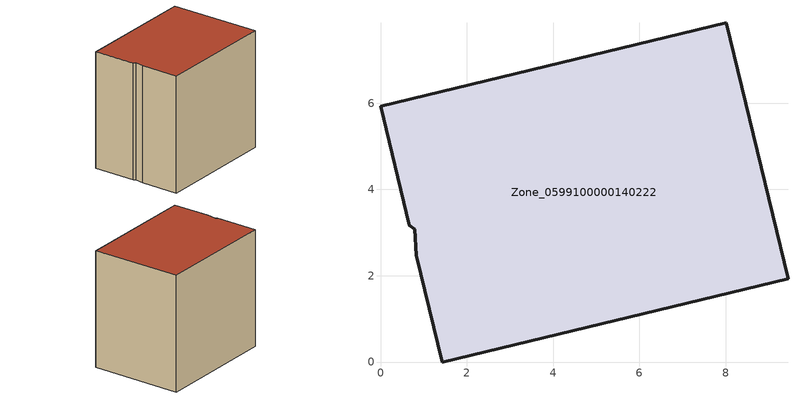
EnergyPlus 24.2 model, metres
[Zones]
Zone_0599100000140222
 floor ground (C_G): 0.8,3.08 0.66,3.17 0,5.93 8.01,7.86 9.44,1.93 1.43,0 0.83,2.47 z0
 wall outside (C_F): 8.01,7.86 0,5.93 0.66,3.17 0.8,3.08 0.83,2.47 1.43,0 9.44,1.93 8.01,7.86 z0:7.91
 roof outside (C_R): 0.66,3.17 0.8,3.08 0.83,2.47 1.43,0 9.44,1.93 8.01,7.86 0,5.93 z7.91
[BUILDING]
Pand.0599100000140222: North Axis=0; Terrain=City; Loads Convergence Tolerance Value=0.04; Temperature Convergence Tolerance Value=0.4; Solar Distribution=FullExterior; Maximum Number of Warmup Days=25; Minimum Number of Warmup Days=1
[Site:Location]
Rotterdam.The.Hague.AP_ZH_NLD Design_Conditions: Latitude=51.96; Longitude=4.45; Time Zone=1; Elevation=-4.5
[SITE:GROUNDTEMPERATURE:BUILDINGSURFACE]
18, 18, 18, 18, 18, 18, 18, 18, 18, 18, 18, 18
[MATERIAL] Thermal Absorptance=0.9; Solar Absorptance=0.7; Visible Absorptance=0.7
Name | Roughness | Thickness | Conductivity | Density | Specific Heat
G.TI.1965-1974 | MediumSmooth | 0.15 | 0.882353 | 540 | 1210
F.TI.1965-1974 | Rough | 0.3 | 0.697674 | 1920 | 840
R.TI.1965-1974 | MediumRough | 0.2 | 0.232558 | 1500 | 1000
[CONSTRUCTION]
C_G: G.TI.1965-1974
C_F: F.TI.1965-1974
C_R: R.TI.1965-1974
[ZONE]
Zone_0599100000140222: Type=1; Multiplier=1; Ceiling Height=Autocalculate; Volume=Autocalculate; Floor Area=autocalculate; Part of Total Floor Area=Yes
[ZONEINFILTRATION:DESIGNFLOWRATE]
Infil_Zone_0599100000140222: Zone or ZoneList or Space or SpaceList=Zone_0599100000140222; Schedule=AlwaysOn; Design Flow Rate Calculation Method=Flow/Area; Flow Rate per Floor Area=0.003; Constant Term Coefficient=1; Temperature Term Coefficient=0; Velocity Term Coefficient=0; Velocity Squared Term Coefficient=0
[HVACTEMPLATE:ZONE:IDEALLOADSAIRSYSTEM]
Zone_0599100000140222: Maximum Heating Supply Air Temperature=50; Minimum Cooling Supply Air Temperature=13; Maximum Heating Supply Air Humidity Ratio=0.0156; Minimum Cooling Supply Air Humidity Ratio=0.0077; Heating Limit=NoLimit; Cooling Limit=NoLimit; Dehumidification Control Type=ConstantSensibleHeatRatio; Cooling Sensible Heat Ratio=0.7; Dehumidification Setpoint=60; Humidification Control Type=None; Humidification Setpoint=30; Outdoor Air Method=None; Outdoor Air Flow Rate per Person=0.00944; Outdoor Air Flow Rate per Zone Floor Area=0; Outdoor Air Flow Rate per Zone=0; Demand Controlled Ventilation Type=None; Outdoor Air Economizer Type=NoEconomizer; Heat Recovery Type=None; Sensible Heat Recovery Effectiveness=0.7; Latent Heat Recovery Effectiveness=0.65
[ZONECONTROL:THERMOSTAT]
ThermostatControl_Zone_0599100000140222: Zone or ZoneList=Zone_0599100000140222; Control Type Schedule=DualSetpointControlType; Control 1=Thermostat_Zone_0599100000140222; Temperature Difference Between Cutout And Setpoint=0
[THERMOSTATSETPOINT:DUALSETPOINT]
Thermostat_Zone_0599100000140222: Heating Setpoint Temperature Schedule=HeatingSetpoint_Zone_0599100000140222; Cooling Setpoint Temperature Schedule=CoolingSetpoint_Zone_0599100000140222
[SCHEDULE:COMPACT]
HeatingSetpoint_Zone_0599100000140222: Through: 12/31, For: AllDays, Until: 24:00, 21
CoolingSetpoint_Zone_0599100000140222: Through: 12/31, For: AllDays, Until: 24:00, 24
DualSetpointControlType: Through: 12/31, For: AllDays, Until: 24:00, 4
AlwaysOn: Through: 12/31, For: AllDays, Until: 24:00, 1
